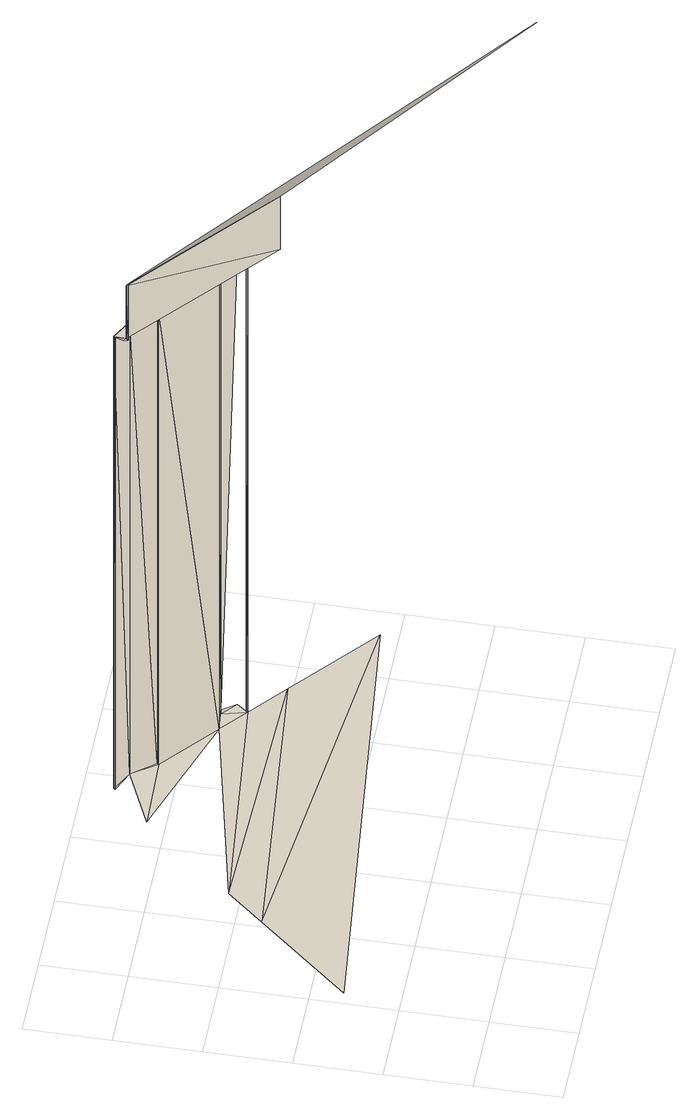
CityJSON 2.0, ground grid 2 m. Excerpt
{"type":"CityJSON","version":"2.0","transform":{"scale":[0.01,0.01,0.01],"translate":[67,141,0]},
"CityObjects":{
"building1":{"type":"Building","geometry":[{"type":"MultiSurface","lod":"2","boundaries":[[[0,1,2]]]}]},
"building2":{"type":"Building","geometry":[{"type":"MultiSurface","lod":"2","boundaries":[[[2,3,4]]]}]},
"building3":{"type":"Building","geometry":[{"type":"MultiSurface","lod":"2","boundaries":[[[4,5,6]]]}]},
"building4":{"type":"Building","geometry":[{"type":"MultiSurface","lod":"2","boundaries":[[[5,3,4]]]}]},
"building5":{"type":"Building","geometry":[{"type":"MultiSurface","lod":"2","boundaries":[[[7,8,9]]]}]},
"building6":{"type":"Building","geometry":[{"type":"MultiSurface","lod":"2","boundaries":[[[10,11,12]]]}]},
"building7":{"type":"Building","geometry":[{"type":"MultiSurface","lod":"2","boundaries":[[[10,12,13]]]}]},
"building8":{"type":"Building","geometry":[{"type":"MultiSurface","lod":"2","boundaries":[[[14,10,13]]]}]},
"building9":{"type":"Building","geometry":[{"type":"MultiSurface","lod":"2","boundaries":[[[3,0,2]]]}]},
"building10":{"type":"Building","geometry":[{"type":"MultiSurface","lod":"2","boundaries":[[[13,15,14]]]}]},
"building11":{"type":"Building","geometry":[{"type":"MultiSurface","lod":"2","boundaries":[[[15,16,13]]]}]},
"building12":{"type":"Building","geometry":[{"type":"MultiSurface","lod":"2","boundaries":[[[17,15,18]]]}]},
"building13":{"type":"Building","geometry":[{"type":"MultiSurface","lod":"2","boundaries":[[[17,16,15]]]}]},
"building14":{"type":"Building","geometry":[{"type":"MultiSurface","lod":"2","boundaries":[[[19,20,11]]]}]},
"building15":{"type":"Building","geometry":[{"type":"MultiSurface","lod":"2","boundaries":[[[17,7,18]]]}]},
"building16":{"type":"Building","geometry":[{"type":"MultiSurface","lod":"2","boundaries":[[[13,21,16]]]}]},
"building17":{"type":"Building","geometry":[{"type":"MultiSurface","lod":"2","boundaries":[[[16,21,7]]]}]},
"building18":{"type":"Building","geometry":[{"type":"MultiSurface","lod":"2","boundaries":[[[17,16,7]]]}]},
"building19":{"type":"Building","geometry":[{"type":"MultiSurface","lod":"2","boundaries":[[[8,6,9]]]}]},
"building20":{"type":"Building","geometry":[{"type":"MultiSurface","lod":"2","boundaries":[[[13,22,21]]]}]},
"building21":{"type":"Building","geometry":[{"type":"MultiSurface","lod":"2","boundaries":[[[23,8,7]]]}]},
"building22":{"type":"Building","geometry":[{"type":"MultiSurface","lod":"2","boundaries":[[[21,22,24]]]}]},
"building23":{"type":"Building","geometry":[{"type":"MultiSurface","lod":"2","boundaries":[[[23,24,21]]]}]},
"building24":{"type":"Building","geometry":[{"type":"MultiSurface","lod":"2","boundaries":[[[7,21,23]]]}]},
"building25":{"type":"Building","geometry":[{"type":"MultiSurface","lod":"2","boundaries":[[[8,22,24]]]}]},
"building26":{"type":"Building","geometry":[{"type":"MultiSurface","lod":"2","boundaries":[[[23,24,8]]]}]},
"building27":{"type":"Building","geometry":[{"type":"MultiSurface","lod":"2","boundaries":[[[13,25,22]]]}]},
"building28":{"type":"Building","geometry":[{"type":"MultiSurface","lod":"2","boundaries":[[[12,11,19]]]}]},
"building29":{"type":"Building","geometry":[{"type":"MultiSurface","lod":"2","boundaries":[[[13,12,26]]]}]},
"building30":{"type":"Building","geometry":[{"type":"MultiSurface","lod":"2","boundaries":[[[12,19,26]]]}]},
"building31":{"type":"Building","geometry":[{"type":"MultiSurface","lod":"2","boundaries":[[[13,26,25]]]}]},
"building32":{"type":"Building","geometry":[{"type":"MultiSurface","lod":"2","boundaries":[[[6,25,22]]]}]},
"building33":{"type":"Building","geometry":[{"type":"MultiSurface","lod":"2","boundaries":[[[8,22,6]]]}]},
"building34":{"type":"Building","geometry":[{"type":"MultiSurface","lod":"2","boundaries":[[[25,27,28]]]}]},
"building35":{"type":"Building","geometry":[{"type":"MultiSurface","lod":"2","boundaries":[[[28,6,29]]]}]},
"building36":{"type":"Building","geometry":[{"type":"MultiSurface","lod":"2","boundaries":[[[6,25,28]]]}]},
"building37":{"type":"Building","geometry":[{"type":"MultiSurface","lod":"2","boundaries":[[[30,28,29]]]}]},
"building38":{"type":"Building","geometry":[{"type":"MultiSurface","lod":"2","boundaries":[[[28,31,30]]]}]},
"building39":{"type":"Building","geometry":[{"type":"MultiSurface","lod":"2","boundaries":[[[32,25,33]]]}]},
"building40":{"type":"Building","geometry":[{"type":"MultiSurface","lod":"2","boundaries":[[[6,34,5]]]}]},
"building41":{"type":"Building","geometry":[{"type":"MultiSurface","lod":"2","boundaries":[[[29,34,6]]]}]},
"building42":{"type":"Building","geometry":[{"type":"MultiSurface","lod":"2","boundaries":[[[33,25,27]]]}]},
"building43":{"type":"Building","geometry":[{"type":"MultiSurface","lod":"2","boundaries":[[[35,27,28]]]}]},
"building44":{"type":"Building","geometry":[{"type":"MultiSurface","lod":"2","boundaries":[[[35,33,27]]]}]},
"building45":{"type":"Building","geometry":[{"type":"MultiSurface","lod":"2","boundaries":[[[35,28,31]]]}]},
"building46":{"type":"Building","geometry":[{"type":"MultiSurface","lod":"2","boundaries":[[[30,34,29]]]}]},
"building47":{"type":"Building","geometry":[{"type":"MultiSurface","lod":"2","boundaries":[[[25,26,32]]]}]},
"building48":{"type":"Building","geometry":[{"type":"MultiSurface","lod":"2","boundaries":[[[30,31,34]]]}]},
"building49":{"type":"Building","geometry":[{"type":"MultiSurface","lod":"2","boundaries":[[[31,35,34]]]}]},
"building50":{"type":"Building","geometry":[{"type":"MultiSurface","lod":"2","boundaries":[[[36,37,32]]]}]},
"building51":{"type":"Building","geometry":[{"type":"MultiSurface","lod":"2","boundaries":[[[36,32,5]]]}]},
"building52":{"type":"Building","geometry":[{"type":"MultiSurface","lod":"2","boundaries":[[[33,32,38]]]}]},
"building53":{"type":"Building","geometry":[{"type":"MultiSurface","lod":"2","boundaries":[[[5,39,34]]]}]},
"building54":{"type":"Building","geometry":[{"type":"MultiSurface","lod":"2","boundaries":[[[34,35,39]]]}]},
"building55":{"type":"Building","geometry":[{"type":"MultiSurface","lod":"2","boundaries":[[[35,33,38]]]}]}
},
"vertices":[
[1130,443,0],[33,328,0],[217,543,0],
[931,613,0],[291,629,0],
[845,686,0],[784,738,0],
[614,906,0],[654,849,0],[475,844,0],
[557,899,1401],[557,899,1576],[562,905,1565],
[562,905,1401],
[556,909,1401],
[561,929,1401],
[564,933,1401],
[564,933,0],[561,929,0],
[891,622,1566],[627,6,2475],
[614,906,1401],
[654,849,1401],
[657,853,0],
[657,853,1401],
[784,738,1401],
[891,622,1401],
[788,743,1401],[788,743,11],
[788,743,0],
[806,764,0],
[806,764,11],
[845,686,1401],[831,743,1401],
[831,743,0],
[831,743,12],
[848,690,0],[848,690,1401],
[866,713,1401],
[866,713,0]
]}
